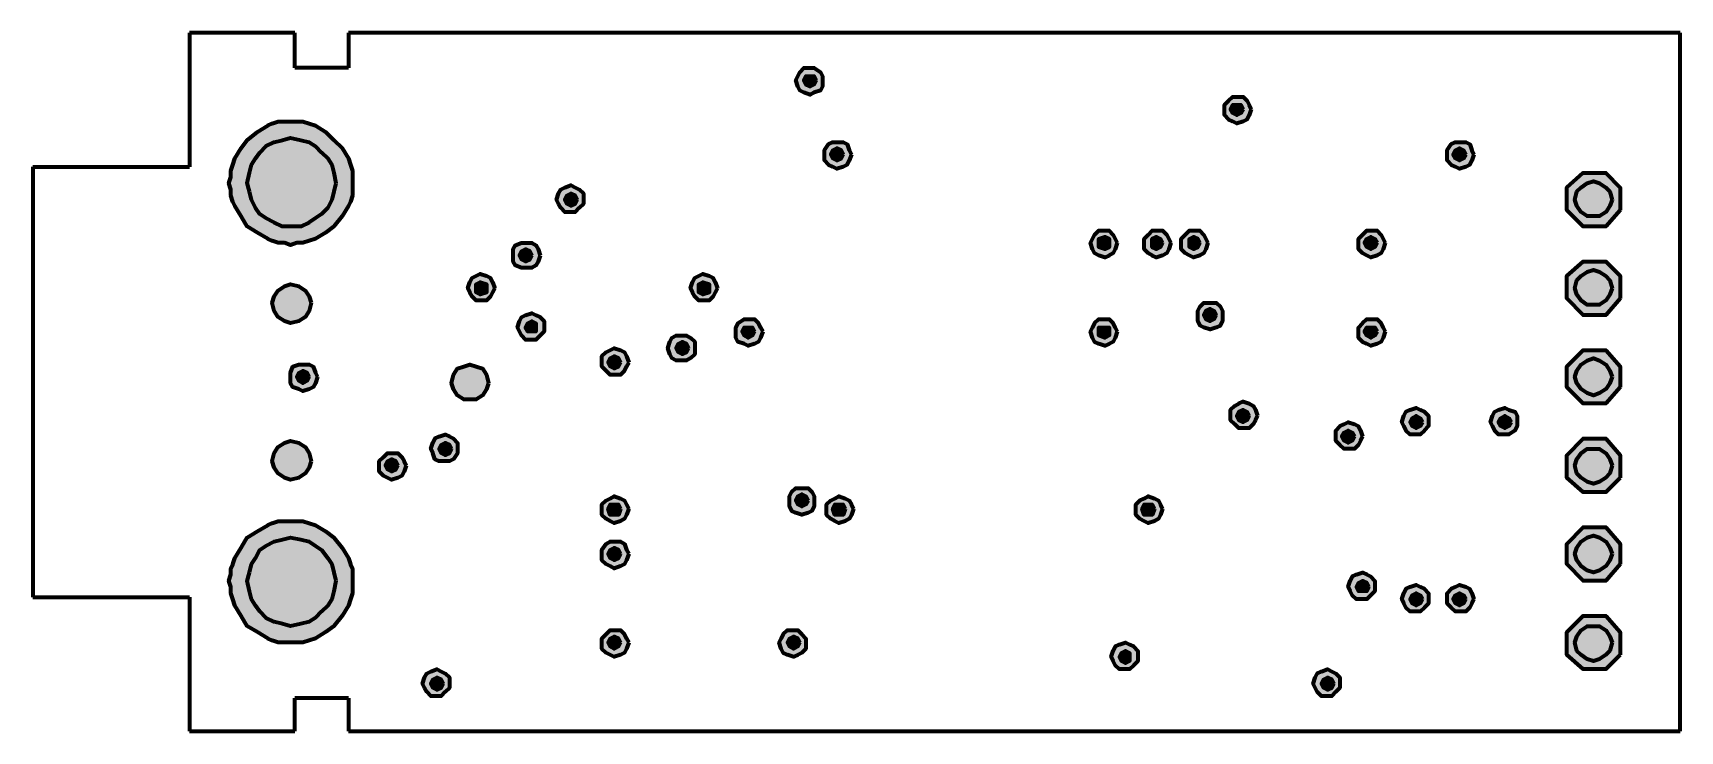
# Model space of a CAD drawing. Header units: inches. Extents: x 163.6 to 252.3, y 253.3 to 291.
import ezdxf

# ---------------------------------------------------------------- set-up
doc = ezdxf.new("R2010")
doc.units = ezdxf.units.IN
doc.header["$MEASUREMENT"] = 0
doc.layers.add('H', color=7, linetype='CONTINUOUS', lineweight=100)
doc.layers.add('P', color=250, linetype='CONTINUOUS', lineweight=100)

msp = doc.modelspace()

# ---------------------------------------------------------------- hatches: boundary and pattern name
at = {"layer": 'H', "linetype": 'Continuous'}
for color, points in [(0, [(206.111, 288.444), (206.111, 288.111), (206, 287.889), (205.667, 287.778), (205.444, 287.667), (205.111, 287.778), (204.889, 287.889), (204.778, 288.111), (204.667, 288.444), (204.778, 288.667), (204.889, 288.889), (205.111, 289.111), (205.444, 289.111), (205.667, 289.111), (206, 288.889), (206.111, 288.667)]), (7, [(205.778, 288.444), (205.667, 288.222), (205.444, 288.111), (205.222, 288.222), (205.111, 288.444), (205.222, 288.667), (205.444, 288.667), (205.667, 288.667)]), (0, [(229.222, 286.889), (229.111, 286.556), (229, 286.333), (228.778, 286.222), (228.444, 286.111), (228.222, 286.222), (228, 286.333), (227.778, 286.556), (227.778, 286.889), (227.778, 287.111), (228, 287.333), (228.222, 287.556), (228.444, 287.556), (228.778, 287.556), (229, 287.333), (229.111, 287.111)]), (7, [(228.778, 286.889), (228.667, 286.667), (228.444, 286.556), (228.222, 286.667), (228.111, 286.889), (228.222, 287.111), (228.444, 287.111), (228.667, 287.111)]), (0, [(180.778, 282.889), (180.778, 282.556), (180.778, 282.222), (180.667, 281.889), (180.556, 281.667), (180.222, 281.111), (179.778, 280.556), (179.333, 280.222), (178.778, 279.889), (178.444, 279.778), (178.111, 279.667), (177.778, 279.667), (177.444, 279.556), (177.111, 279.667), (176.778, 279.667), (176.444, 279.778), (176.222, 279.889), (175.667, 280.222), (175.111, 280.556), (174.778, 281.111), (174.444, 281.667), (174.333, 281.889), (174.222, 282.222), (174.222, 282.556), (174.111, 282.889), (174.222, 283.222), (174.222, 283.556), (174.333, 283.889), (174.444, 284.222), (174.778, 284.778), (175.111, 285.222), (175.667, 285.667), (176.222, 286), (176.444, 286.111), (176.778, 286.222), (177.111, 286.222), (177.444, 286.222), (177.778, 286.222), (178.111, 286.222), (178.444, 286.111), (178.778, 286), (179.333, 285.667), (179.778, 285.222), (180.222, 284.778), (180.556, 284.222), (180.667, 283.889), (180.778, 283.556), (180.778, 283.222)]), (7, [(179.889, 282.889), (179.778, 282.444), (179.667, 282), (179.444, 281.556), (179.111, 281.222), (178.778, 281), (178.444, 280.778), (178, 280.556), (177.444, 280.556), (177, 280.556), (176.556, 280.778), (176.111, 281), (175.778, 281.222), (175.556, 281.556), (175.333, 282), (175.222, 282.444), (175.111, 282.889), (175.222, 283.444), (175.333, 283.889), (175.556, 284.222), (175.778, 284.556), (176.111, 284.889), (176.556, 285.111), (177, 285.222), (177.444, 285.333), (178, 285.222), (178.444, 285.111), (178.778, 284.889), (179.111, 284.556), (179.444, 284.222), (179.667, 283.889), (179.778, 283.444)]), (0, [(207.667, 284.444), (207.556, 284.111), (207.444, 283.889), (207.222, 283.778), (206.889, 283.667), (206.667, 283.778), (206.444, 283.889), (206.222, 284.111), (206.222, 284.444), (206.222, 284.667), (206.444, 285), (206.667, 285.111), (206.889, 285.111), (207.222, 285.111), (207.444, 285), (207.556, 284.667)]), (0, [(241.222, 284.444), (241.111, 284.111), (241, 283.889), (240.778, 283.778), (240.444, 283.667), (240.222, 283.778), (240, 283.889), (239.778, 284.111), (239.778, 284.444), (239.778, 284.667), (240, 285), (240.222, 285.111), (240.444, 285.111), (240.778, 285.111), (241, 285), (241.111, 284.667)]), (7, [(207.222, 284.444), (207.111, 284.222), (206.889, 284.111), (206.667, 284.222), (206.556, 284.444), (206.667, 284.667), (206.889, 284.778), (207.111, 284.667)]), (7, [(240.778, 284.444), (240.667, 284.222), (240.444, 284.111), (240.222, 284.222), (240.111, 284.444), (240.222, 284.667), (240.444, 284.778), (240.667, 284.667)]), (0, [(249.111, 281.444), (248.333, 280.556), (247.111, 280.556), (246.222, 281.444), (246.222, 282.667), (247.111, 283.444), (248.333, 283.444), (249.111, 282.667)]), (0, [(193.222, 282), (193.222, 281.778), (193, 281.556), (192.778, 281.333), (192.556, 281.333), (192.222, 281.333), (192, 281.556), (191.889, 281.778), (191.778, 282), (191.889, 282.333), (192, 282.556), (192.222, 282.667), (192.556, 282.778), (192.778, 282.667), (193, 282.556), (193.222, 282.333)]), (7, [(192.889, 282), (192.778, 281.778), (192.556, 281.667), (192.333, 281.778), (192.222, 282), (192.333, 282.222), (192.556, 282.333), (192.778, 282.222)]), (7, [(248.667, 282), (248.556, 281.667), (248.333, 281.333), (248, 281.111), (247.667, 281.111), (247.333, 281.111), (247, 281.333), (246.778, 281.667), (246.667, 282), (246.778, 282.444), (247, 282.667), (247.333, 282.889), (247.667, 283), (248, 282.889), (248.333, 282.667), (248.556, 282.444)]), (0, [(190.889, 279), (190.778, 278.667), (190.667, 278.444), (190.444, 278.333), (190.111, 278.333), (189.889, 278.333), (189.556, 278.444), (189.444, 278.667), (189.444, 279), (189.444, 279.333), (189.556, 279.556), (189.889, 279.667), (190.111, 279.667), (190.444, 279.667), (190.667, 279.556), (190.778, 279.333)]), (0, [(222, 279.667), (221.889, 279.333), (221.778, 279.111), (221.556, 279), (221.333, 278.889), (221, 279), (220.778, 279.111), (220.667, 279.333), (220.556, 279.667), (220.667, 279.889), (220.778, 280.111), (221, 280.333), (221.333, 280.333), (221.556, 280.333), (221.778, 280.111), (221.889, 279.889)]), (7, [(221.556, 279.667), (221.556, 279.444), (221.333, 279.333), (221, 279.444), (221, 279.667), (221, 279.889), (221.333, 280), (221.556, 279.889)]), (0, [(224.889, 279.667), (224.778, 279.333), (224.667, 279.111), (224.444, 279), (224.111, 278.889), (223.889, 279), (223.667, 279.111), (223.444, 279.333), (223.444, 279.667), (223.444, 279.889), (223.667, 280.111), (223.889, 280.333), (224.111, 280.333), (224.444, 280.333), (224.667, 280.111), (224.778, 279.889)]), (7, [(224.444, 279.667), (224.333, 279.444), (224.111, 279.333), (223.889, 279.444), (223.889, 279.667), (223.889, 279.889), (224.111, 280), (224.333, 279.889)]), (0, [(226.889, 279.667), (226.778, 279.333), (226.667, 279.111), (226.444, 279), (226.111, 278.889), (225.889, 279), (225.667, 279.111), (225.444, 279.333), (225.444, 279.667), (225.444, 279.889), (225.667, 280.111), (225.889, 280.333), (226.111, 280.333), (226.444, 280.333), (226.667, 280.111), (226.778, 279.889)]), (7, [(226.444, 279.667), (226.333, 279.444), (226.111, 279.333), (225.889, 279.444), (225.889, 279.667), (225.889, 279.889), (226.111, 280), (226.333, 279.889)]), (0, [(236.444, 279.667), (236.333, 279.333), (236.222, 279.111), (236, 279), (235.667, 278.889), (235.444, 279), (235.222, 279.111), (235, 279.333), (235, 279.667), (235, 279.889), (235.222, 280.111), (235.444, 280.333), (235.667, 280.333), (236, 280.333), (236.222, 280.111), (236.333, 279.889)]), (7, [(236, 279.667), (235.889, 279.444), (235.667, 279.333), (235.444, 279.444), (235.333, 279.667), (235.444, 279.889), (235.667, 280), (235.889, 279.889)]), (7, [(190.444, 279), (190.333, 278.778), (190.111, 278.667), (189.889, 278.778), (189.778, 279), (189.889, 279.222), (190.111, 279.333), (190.333, 279.222)]), (0, [(188.444, 277.222), (188.333, 277), (188.222, 276.778), (188, 276.556), (187.667, 276.556), (187.444, 276.556), (187.222, 276.778), (187.111, 277), (187, 277.222), (187.111, 277.556), (187.222, 277.778), (187.444, 277.889), (187.667, 278), (188, 277.889), (188.222, 277.778), (188.333, 277.556)]), (0, [(200.444, 277.222), (200.333, 277), (200.222, 276.778), (200, 276.556), (199.667, 276.556), (199.444, 276.556), (199.222, 276.778), (199.111, 277), (199, 277.222), (199.111, 277.556), (199.222, 277.778), (199.444, 277.889), (199.667, 278), (200, 277.889), (200.222, 277.778), (200.333, 277.556)]), (0, [(249.111, 276.667), (248.333, 275.778), (247.111, 275.778), (246.222, 276.667), (246.222, 277.889), (247.111, 278.667), (248.333, 278.667), (249.111, 277.889)]), (7, [(248.667, 277.222), (248.556, 276.889), (248.333, 276.556), (248, 276.333), (247.667, 276.333), (247.333, 276.333), (247, 276.556), (246.778, 276.889), (246.667, 277.222), (246.778, 277.667), (247, 277.889), (247.333, 278.111), (247.667, 278.222), (248, 278.111), (248.333, 277.889), (248.556, 277.667)]), (7, [(178.556, 276.444), (178.444, 276), (178.222, 275.667), (177.889, 275.444), (177.444, 275.333), (177.111, 275.444), (176.778, 275.667), (176.556, 276), (176.444, 276.444), (176.556, 276.778), (176.778, 277.111), (177.111, 277.333), (177.444, 277.444), (177.889, 277.333), (178.222, 277.111), (178.444, 276.778)]), (7, [(188, 277.222), (188, 277), (187.667, 276.889), (187.444, 277), (187.444, 277.222), (187.444, 277.444), (187.667, 277.556), (188, 277.444)]), (7, [(200, 277.222), (200, 277), (199.667, 276.889), (199.444, 277), (199.444, 277.222), (199.444, 277.444), (199.667, 277.556), (200, 277.444)]), (0, [(227.667, 275.778), (227.667, 275.444), (227.556, 275.222), (227.333, 275.111), (227, 275), (226.667, 275.111), (226.444, 275.222), (226.333, 275.444), (226.333, 275.778), (226.333, 276), (226.444, 276.222), (226.667, 276.444), (227, 276.444), (227.333, 276.444), (227.556, 276.222), (227.667, 276)]), (7, [(227.333, 275.778), (227.222, 275.556), (227, 275.444), (226.778, 275.556), (226.667, 275.778), (226.778, 276), (227, 276.111), (227.222, 276)]), (0, [(191.111, 275.111), (191.111, 274.889), (190.889, 274.667), (190.667, 274.444), (190.444, 274.444), (190.111, 274.444), (189.889, 274.667), (189.778, 274.889), (189.667, 275.111), (189.778, 275.444), (189.889, 275.667), (190.111, 275.778), (190.444, 275.889), (190.667, 275.778), (190.889, 275.667), (191.111, 275.444)]), (7, [(190.667, 275.111), (190.667, 274.889), (190.444, 274.889), (190.222, 274.889), (190.111, 275.111), (190.222, 275.333), (190.444, 275.444), (190.667, 275.333)]), (0, [(202.889, 274.889), (202.778, 274.556), (202.667, 274.333), (202.444, 274.222), (202.111, 274.111), (201.889, 274.222), (201.556, 274.333), (201.444, 274.556), (201.444, 274.889), (201.444, 275.111), (201.556, 275.333), (201.889, 275.556), (202.111, 275.556), (202.444, 275.556), (202.667, 275.333), (202.778, 275.111)]), (0, [(222, 274.889), (221.889, 274.556), (221.778, 274.333), (221.556, 274.222), (221.333, 274.111), (221, 274.222), (220.778, 274.333), (220.667, 274.556), (220.556, 274.889), (220.667, 275.111), (220.778, 275.333), (221, 275.556), (221.333, 275.556), (221.556, 275.556), (221.778, 275.333), (221.889, 275.111)]), (0, [(236.444, 274.889), (236.333, 274.556), (236.222, 274.333), (236, 274.222), (235.667, 274.111), (235.444, 274.222), (235.222, 274.333), (235, 274.556), (235, 274.889), (235, 275.111), (235.222, 275.333), (235.444, 275.556), (235.667, 275.556), (236, 275.556), (236.222, 275.333), (236.333, 275.111)]), (0, [(199.222, 274), (199.222, 273.667), (199, 273.444), (198.778, 273.333), (198.556, 273.333), (198.222, 273.333), (198, 273.444), (197.889, 273.667), (197.778, 274), (197.889, 274.333), (198, 274.556), (198.222, 274.667), (198.556, 274.667), (198.778, 274.667), (199, 274.556), (199.222, 274.333)]), (7, [(198.889, 274), (198.778, 273.778), (198.556, 273.667), (198.333, 273.778), (198.222, 274), (198.333, 274.222), (198.556, 274.333), (198.778, 274.222)]), (7, [(202.444, 274.889), (202.333, 274.667), (202.111, 274.556), (201.889, 274.667), (201.778, 274.889), (201.889, 275.111), (202.111, 275.111), (202.333, 275.111)]), (7, [(221.556, 274.889), (221.556, 274.667), (221.333, 274.556), (221, 274.667), (221, 274.889), (221, 275.111), (221.333, 275.111), (221.556, 275.111)]), (7, [(236, 274.889), (235.889, 274.667), (235.667, 274.556), (235.444, 274.667), (235.333, 274.889), (235.444, 275.111), (235.667, 275.111), (235.889, 275.111)]), (0, [(195.667, 273.222), (195.556, 273), (195.444, 272.778), (195.222, 272.556), (194.889, 272.556), (194.667, 272.556), (194.444, 272.778), (194.222, 273), (194.222, 273.222), (194.222, 273.556), (194.444, 273.778), (194.667, 273.889), (194.889, 274), (195.222, 273.889), (195.444, 273.778), (195.556, 273.556)]), (7, [(195.222, 273.222), (195.111, 273), (194.889, 272.889), (194.667, 273), (194.556, 273.222), (194.667, 273.444), (194.889, 273.556), (195.111, 273.444)]), (0, [(249.111, 271.889), (248.333, 271), (247.111, 271), (246.222, 271.889), (246.222, 273), (247.111, 273.889), (248.333, 273.889), (249.111, 273)]), (7, [(248.667, 272.444), (248.556, 272.111), (248.333, 271.778), (248, 271.556), (247.667, 271.444), (247.333, 271.556), (247, 271.778), (246.778, 272.111), (246.667, 272.444), (246.778, 272.778), (247, 273.111), (247.333, 273.333), (247.667, 273.444), (248, 273.333), (248.333, 273.111), (248.556, 272.778)]), (0, [(178.889, 272.444), (178.778, 272.111), (178.667, 271.889), (178.444, 271.778), (178.111, 271.667), (177.889, 271.778), (177.556, 271.889), (177.444, 272.111), (177.444, 272.444), (177.444, 272.667), (177.556, 273), (177.889, 273.111), (178.111, 273.111), (178.444, 273.111), (178.667, 273), (178.778, 272.667)]), (7, [(178.444, 272.444), (178.333, 272.222), (178.111, 272.111), (177.889, 272.222), (177.778, 272.444), (177.889, 272.667), (178.111, 272.778), (178.333, 272.667)]), (7, [(188.111, 272.111), (188, 271.778), (187.778, 271.444), (187.444, 271.222), (187.111, 271.222), (186.778, 271.222), (186.444, 271.444), (186.222, 271.778), (186.111, 272.111), (186.222, 272.556), (186.444, 272.889), (186.778, 273), (187.111, 273.111), (187.444, 273), (187.778, 272.889), (188, 272.556)]), (0, [(229.556, 270.333), (229.444, 270.111), (229.333, 269.889), (229.111, 269.667), (228.778, 269.667), (228.556, 269.667), (228.333, 269.889), (228.111, 270.111), (228.111, 270.333), (228.111, 270.667), (228.333, 270.889), (228.556, 271), (228.778, 271.111), (229.111, 271), (229.333, 270.889), (229.444, 270.667)]), (0, [(238.778, 270), (238.778, 269.778), (238.556, 269.556), (238.333, 269.333), (238.111, 269.333), (237.778, 269.333), (237.556, 269.556), (237.444, 269.778), (237.333, 270), (237.444, 270.333), (237.556, 270.556), (237.778, 270.667), (238.111, 270.778), (238.333, 270.667), (238.556, 270.556), (238.778, 270.333)]), (0, [(243.556, 270), (243.556, 269.778), (243.444, 269.556), (243.111, 269.333), (242.889, 269.333), (242.556, 269.333), (242.333, 269.556), (242.222, 269.778), (242.111, 270), (242.222, 270.333), (242.333, 270.556), (242.556, 270.667), (242.889, 270.778), (243.111, 270.667), (243.444, 270.556), (243.556, 270.333)]), (7, [(229.111, 270.333), (229, 270.111), (228.778, 270), (228.556, 270.111), (228.444, 270.333), (228.556, 270.556), (228.778, 270.667), (229, 270.556)]), (0, [(235.222, 269.222), (235.111, 269), (235, 268.778), (234.778, 268.556), (234.444, 268.556), (234.222, 268.556), (234, 268.778), (233.778, 269), (233.778, 269.222), (233.778, 269.556), (234, 269.778), (234.222, 269.889), (234.444, 270), (234.778, 269.889), (235, 269.778), (235.111, 269.556)]), (7, [(238.444, 270), (238.333, 269.778), (238.111, 269.667), (237.889, 269.778), (237.778, 270), (237.889, 270.222), (238.111, 270.333), (238.333, 270.222)]), (7, [(243.222, 270), (243.111, 269.778), (242.889, 269.667), (242.667, 269.778), (242.556, 270), (242.667, 270.222), (242.889, 270.333), (243.111, 270.222)]), (7, [(178.556, 267.889), (178.444, 267.556), (178.222, 267.222), (177.889, 267), (177.444, 266.889), (177.111, 267), (176.778, 267.222), (176.556, 267.556), (176.444, 267.889), (176.556, 268.333), (176.778, 268.667), (177.111, 268.889), (177.444, 269), (177.889, 268.889), (178.222, 268.667), (178.444, 268.333)]), (0, [(186.444, 268.556), (186.444, 268.333), (186.222, 268), (186, 267.889), (185.778, 267.889), (185.444, 267.889), (185.222, 268), (185.111, 268.333), (185, 268.556), (185.111, 268.889), (185.222, 269.111), (185.444, 269.222), (185.778, 269.333), (186, 269.222), (186.222, 269.111), (186.444, 268.889)]), (7, [(234.778, 269.222), (234.667, 269), (234.444, 268.889), (234.222, 269), (234.111, 269.222), (234.222, 269.444), (234.444, 269.556), (234.667, 269.444)]), (0, [(249.111, 267), (248.333, 266.222), (247.111, 266.222), (246.222, 267), (246.222, 268.222), (247.111, 269.111), (248.333, 269.111), (249.111, 268.222)]), (0, [(183.667, 267.667), (183.556, 267.333), (183.444, 267.111), (183.222, 267), (182.889, 266.889), (182.667, 267), (182.444, 267.111), (182.222, 267.333), (182.222, 267.667), (182.222, 267.889), (182.444, 268.111), (182.667, 268.333), (182.889, 268.333), (183.222, 268.333), (183.444, 268.111), (183.556, 267.889)]), (7, [(186.111, 268.556), (186, 268.333), (185.778, 268.222), (185.556, 268.333), (185.444, 268.556), (185.556, 268.778), (185.778, 268.889), (186, 268.778)]), (7, [(248.667, 267.667), (248.556, 267.222), (248.333, 267), (248, 266.778), (247.667, 266.667), (247.333, 266.778), (247, 267), (246.778, 267.222), (246.667, 267.667), (246.778, 268), (247, 268.333), (247.333, 268.556), (247.667, 268.556), (248, 268.556), (248.333, 268.333), (248.556, 268)]), (7, [(183.222, 267.667), (183.111, 267.444), (182.889, 267.333), (182.667, 267.444), (182.556, 267.667), (182.667, 267.889), (182.889, 268), (183.111, 267.889)]), (0, [(205.667, 265.778), (205.667, 265.444), (205.556, 265.222), (205.333, 265.111), (205, 265), (204.667, 265.111), (204.444, 265.222), (204.333, 265.444), (204.333, 265.778), (204.333, 266), (204.444, 266.222), (204.667, 266.444), (205, 266.444), (205.333, 266.444), (205.556, 266.222), (205.667, 266)]), (0, [(195.667, 265.333), (195.556, 265), (195.444, 264.778), (195.222, 264.667), (194.889, 264.556), (194.667, 264.667), (194.444, 264.778), (194.222, 265), (194.222, 265.333), (194.222, 265.556), (194.444, 265.778), (194.667, 265.889), (194.889, 266), (195.222, 265.889), (195.444, 265.778), (195.556, 265.556)]), (7, [(195.222, 265.333), (195.111, 265), (194.889, 265), (194.667, 265), (194.556, 265.333), (194.667, 265.556), (194.889, 265.556), (195.111, 265.556)]), (7, [(205.333, 265.778), (205.222, 265.556), (205, 265.444), (204.778, 265.556), (204.667, 265.778), (204.778, 266), (205, 266.111), (205.222, 266)]), (0, [(207.778, 265.333), (207.667, 265), (207.556, 264.778), (207.333, 264.667), (207, 264.556), (206.778, 264.667), (206.556, 264.778), (206.333, 265), (206.333, 265.333), (206.333, 265.556), (206.556, 265.778), (206.778, 265.889), (207, 266), (207.333, 265.889), (207.556, 265.778), (207.667, 265.556)]), (7, [(207.333, 265.333), (207.222, 265), (207, 265), (206.778, 265), (206.667, 265.333), (206.778, 265.556), (207, 265.556), (207.222, 265.556)]), (0, [(224.444, 265.333), (224.333, 265), (224.222, 264.778), (224, 264.667), (223.667, 264.556), (223.444, 264.667), (223.222, 264.778), (223, 265), (223, 265.333), (223, 265.556), (223.222, 265.778), (223.444, 265.889), (223.667, 266), (224, 265.889), (224.222, 265.778), (224.333, 265.556)]), (7, [(224, 265.333), (223.889, 265), (223.667, 265), (223.444, 265), (223.333, 265.333), (223.444, 265.556), (223.667, 265.556), (223.889, 265.556)]), (0, [(180.778, 261.444), (180.778, 261.111), (180.778, 260.778), (180.667, 260.444), (180.556, 260.111), (180.222, 259.556), (179.778, 259), (179.333, 258.667), (178.778, 258.333), (178.444, 258.222), (178.111, 258.111), (177.778, 258.111), (177.444, 258.111), (177.111, 258.111), (176.778, 258.111), (176.444, 258.222), (176.222, 258.333), (175.667, 258.667), (175.111, 259), (174.778, 259.556), (174.444, 260.111), (174.333, 260.444), (174.222, 260.778), (174.222, 261.111), (174.111, 261.444), (174.222, 261.778), (174.222, 262.111), (174.333, 262.333), (174.444, 262.667), (174.778, 263.222), (175.111, 263.778), (175.667, 264.111), (176.222, 264.444), (176.444, 264.556), (176.778, 264.667), (177.111, 264.667), (177.444, 264.667), (177.778, 264.667), (178.111, 264.667), (178.444, 264.556), (178.778, 264.444), (179.333, 264.111), (179.778, 263.778), (180.222, 263.222), (180.556, 262.667), (180.667, 262.333), (180.778, 262.111), (180.778, 261.778)]), (7, [(179.889, 261.444), (179.778, 260.889), (179.667, 260.444), (179.444, 260.111), (179.111, 259.778), (178.778, 259.444), (178.444, 259.222), (178, 259.111), (177.444, 259), (177, 259.111), (176.556, 259.222), (176.111, 259.444), (175.778, 259.778), (175.556, 260.111), (175.333, 260.444), (175.222, 260.889), (175.111, 261.444), (175.222, 261.889), (175.333, 262.333), (175.556, 262.667), (175.778, 263.111), (176.111, 263.333), (176.556, 263.556), (177, 263.667), (177.444, 263.778), (178, 263.667), (178.444, 263.556), (178.778, 263.333), (179.111, 263.111), (179.444, 262.667), (179.667, 262.333), (179.778, 261.889)]), (0, [(249.111, 262.333), (248.333, 261.444), (247.111, 261.444), (246.222, 262.333), (246.222, 263.444), (247.111, 264.333), (248.333, 264.333), (249.111, 263.444)]), (7, [(248.667, 262.889), (248.556, 262.556), (248.333, 262.222), (248, 262), (247.667, 261.889), (247.333, 262), (247, 262.222), (246.778, 262.556), (246.667, 262.889), (246.778, 263.222), (247, 263.556), (247.333, 263.778), (247.667, 263.889), (248, 263.778), (248.333, 263.556), (248.556, 263.222)]), (0, [(195.667, 262.889), (195.556, 262.556), (195.444, 262.333), (195.222, 262.222), (194.889, 262.111), (194.667, 262.222), (194.444, 262.333), (194.222, 262.556), (194.222, 262.889), (194.222, 263.111), (194.444, 263.444), (194.667, 263.556), (194.889, 263.556), (195.222, 263.556), (195.444, 263.444), (195.556, 263.111)]), (7, [(195.222, 262.889), (195.111, 262.667), (194.889, 262.556), (194.667, 262.667), (194.556, 262.889), (194.667, 263.111), (194.889, 263.222), (195.111, 263.111)]), (0, [(235.889, 261.111), (235.889, 260.889), (235.667, 260.667), (235.444, 260.444), (235.222, 260.444), (234.889, 260.444), (234.667, 260.667), (234.556, 260.889), (234.444, 261.111), (234.556, 261.444), (234.667, 261.667), (234.889, 261.778), (235.222, 261.889), (235.444, 261.778), (235.667, 261.667), (235.889, 261.444)]), (7, [(235.556, 261.111), (235.444, 260.889), (235.222, 260.889), (235, 260.889), (234.889, 261.111), (235, 261.333), (235.222, 261.444), (235.444, 261.333)]), (0, [(238.778, 260.444), (238.778, 260.222), (238.556, 260), (238.333, 259.778), (238.111, 259.778), (237.778, 259.778), (237.556, 260), (237.444, 260.222), (237.333, 260.444), (237.444, 260.778), (237.556, 261), (237.778, 261.111), (238.111, 261.222), (238.333, 261.111), (238.556, 261), (238.778, 260.778)]), (0, [(241.222, 260.444), (241.111, 260.222), (241, 260), (240.778, 259.778), (240.444, 259.778), (240.222, 259.778), (240, 260), (239.778, 260.222), (239.778, 260.444), (239.778, 260.778), (240, 261), (240.222, 261.111), (240.444, 261.222), (240.778, 261.111), (241, 261), (241.111, 260.778)]), (7, [(238.444, 260.444), (238.333, 260.222), (238.111, 260.111), (237.889, 260.222), (237.778, 260.444), (237.889, 260.667), (238.111, 260.778), (238.333, 260.667)]), (7, [(240.778, 260.444), (240.667, 260.222), (240.444, 260.111), (240.222, 260.222), (240.111, 260.444), (240.222, 260.667), (240.444, 260.778), (240.667, 260.667)]), (0, [(249.111, 257.444), (248.333, 256.667), (247.111, 256.667), (246.222, 257.444), (246.222, 258.667), (247.111, 259.556), (248.333, 259.556), (249.111, 258.667)]), (0, [(195.667, 258.111), (195.556, 257.778), (195.444, 257.556), (195.222, 257.444), (194.889, 257.333), (194.667, 257.444), (194.444, 257.556), (194.222, 257.778), (194.222, 258.111), (194.222, 258.333), (194.444, 258.556), (194.667, 258.778), (194.889, 258.778), (195.222, 258.778), (195.444, 258.556), (195.556, 258.333)]), (7, [(195.222, 258.111), (195.111, 257.889), (194.889, 257.778), (194.667, 257.889), (194.556, 258.111), (194.667, 258.333), (194.889, 258.444), (195.111, 258.333)]), (0, [(205.222, 258.111), (205.222, 257.778), (205, 257.556), (204.778, 257.444), (204.556, 257.333), (204.222, 257.444), (204, 257.556), (203.889, 257.778), (203.778, 258.111), (203.889, 258.333), (204, 258.556), (204.222, 258.778), (204.556, 258.778), (204.778, 258.778), (205, 258.556), (205.222, 258.333)]), (7, [(204.889, 258.111), (204.778, 257.889), (204.556, 257.778), (204.333, 257.889), (204.222, 258.111), (204.333, 258.333), (204.556, 258.444), (204.778, 258.333)]), (7, [(248.667, 258.111), (248.556, 257.667), (248.333, 257.444), (248, 257.222), (247.667, 257.111), (247.333, 257.222), (247, 257.444), (246.778, 257.667), (246.667, 258.111), (246.778, 258.444), (247, 258.778), (247.333, 259), (247.667, 259), (248, 259), (248.333, 258.778), (248.556, 258.444)]), (0, [(223.111, 257.333), (223.111, 257.111), (222.889, 256.889), (222.667, 256.667), (222.444, 256.667), (222.111, 256.667), (221.889, 256.889), (221.778, 257.111), (221.667, 257.333), (221.778, 257.667), (221.889, 257.889), (222.111, 258), (222.444, 258.111), (222.667, 258), (222.889, 257.889), (223.111, 257.667)]), (7, [(222.667, 257.333), (222.667, 257.111), (222.444, 257), (222.222, 257.111), (222.111, 257.333), (222.222, 257.556), (222.444, 257.667), (222.667, 257.556)]), (0, [(186, 255.889), (186, 255.667), (185.778, 255.444), (185.556, 255.222), (185.333, 255.222), (185, 255.222), (184.778, 255.444), (184.667, 255.667), (184.556, 255.889), (184.667, 256.222), (184.778, 256.444), (185, 256.556), (185.333, 256.667), (185.556, 256.556), (185.778, 256.444), (186, 256.222)]), (0, [(234, 255.889), (234, 255.667), (233.778, 255.444), (233.556, 255.222), (233.333, 255.222), (233, 255.222), (232.778, 255.444), (232.667, 255.667), (232.556, 255.889), (232.667, 256.222), (232.778, 256.444), (233, 256.556), (233.333, 256.667), (233.556, 256.556), (233.778, 256.444), (234, 256.222)]), (7, [(185.667, 255.889), (185.556, 255.667), (185.333, 255.556), (185.111, 255.667), (185, 255.889), (185.111, 256.111), (185.333, 256.222), (185.556, 256.111)]), (7, [(233.667, 255.889), (233.556, 255.667), (233.333, 255.556), (233.111, 255.667), (233, 255.889), (233.111, 256.111), (233.333, 256.222), (233.556, 256.111)])]:
    msp.add_hatch(color=color, dxfattribs=at).paths.add_polyline_path(points)

# ---------------------------------------------------------------- linework, layer by layer
at = {"layer": 'P', "color": 0, "linetype": 'Continuous'}
for points in [[(177.667, 291), (172, 291)], [(172, 291), (172, 283.778)], [(177.667, 289.111), (177.667, 291)], [(252.333, 291), (180.556, 291)], [(180.556, 291), (180.556, 289.111)], [(252.333, 253.333), (252.333, 291)], [(180.556, 289.111), (177.667, 289.111)], [(206.111, 288.444), (206.111, 288.111), (206, 287.889), (205.667, 287.778), (205.444, 287.667), (205.111, 287.778), (204.889, 287.889), (204.778, 288.111), (204.667, 288.444), (204.778, 288.667), (204.889, 288.889), (205.111, 289.111), (205.444, 289.111), (205.667, 289.111), (206, 288.889), (206.111, 288.667), (206.111, 288.444)], [(205.778, 288.444), (205.667, 288.222), (205.444, 288.111), (205.222, 288.222), (205.111, 288.444), (205.222, 288.667), (205.444, 288.667), (205.667, 288.667), (205.778, 288.444)], [(229.222, 286.889), (229.111, 286.556), (229, 286.333), (228.778, 286.222), (228.444, 286.111), (228.222, 286.222), (228, 286.333), (227.778, 286.556), (227.778, 286.889), (227.778, 287.111), (228, 287.333), (228.222, 287.556), (228.444, 287.556), (228.778, 287.556), (229, 287.333), (229.111, 287.111), (229.222, 286.889)], [(228.778, 286.889), (228.667, 286.667), (228.444, 286.556), (228.222, 286.667), (228.111, 286.889), (228.222, 287.111), (228.444, 287.111), (228.667, 287.111), (228.778, 286.889)], [(180.778, 282.889), (180.778, 282.556), (180.778, 282.222), (180.667, 281.889), (180.556, 281.667), (180.222, 281.111), (179.778, 280.556), (179.333, 280.222), (178.778, 279.889), (178.444, 279.778), (178.111, 279.667), (177.778, 279.667), (177.444, 279.556), (177.111, 279.667), (176.778, 279.667), (176.444, 279.778), (176.222, 279.889), (175.667, 280.222), (175.111, 280.556), (174.778, 281.111), (174.444, 281.667), (174.333, 281.889), (174.222, 282.222), (174.222, 282.556), (174.111, 282.889), (174.222, 283.222), (174.222, 283.556), (174.333, 283.889), (174.444, 284.222), (174.778, 284.778), (175.111, 285.222), (175.667, 285.667), (176.222, 286), (176.444, 286.111), (176.778, 286.222), (177.111, 286.222), (177.444, 286.222), (177.778, 286.222), (178.111, 286.222), (178.444, 286.111), (178.778, 286), (179.333, 285.667), (179.778, 285.222), (180.222, 284.778), (180.556, 284.222), (180.667, 283.889), (180.778, 283.556), (180.778, 283.222), (180.778, 282.889)], [(179.889, 282.889), (179.778, 282.444), (179.667, 282), (179.444, 281.556), (179.111, 281.222), (178.778, 281), (178.444, 280.778), (178, 280.556), (177.444, 280.556), (177, 280.556), (176.556, 280.778), (176.111, 281), (175.778, 281.222), (175.556, 281.556), (175.333, 282), (175.222, 282.444), (175.111, 282.889), (175.222, 283.444), (175.333, 283.889), (175.556, 284.222), (175.778, 284.556), (176.111, 284.889), (176.556, 285.111), (177, 285.222), (177.444, 285.333), (178, 285.222), (178.444, 285.111), (178.778, 284.889), (179.111, 284.556), (179.444, 284.222), (179.667, 283.889), (179.778, 283.444), (179.889, 282.889)], [(207.667, 284.444), (207.556, 284.111), (207.444, 283.889), (207.222, 283.778), (206.889, 283.667), (206.667, 283.778), (206.444, 283.889), (206.222, 284.111), (206.222, 284.444), (206.222, 284.667), (206.444, 285), (206.667, 285.111), (206.889, 285.111), (207.222, 285.111), (207.444, 285), (207.556, 284.667), (207.667, 284.444)], [(241.222, 284.444), (241.111, 284.111), (241, 283.889), (240.778, 283.778), (240.444, 283.667), (240.222, 283.778), (240, 283.889), (239.778, 284.111), (239.778, 284.444), (239.778, 284.667), (240, 285), (240.222, 285.111), (240.444, 285.111), (240.778, 285.111), (241, 285), (241.111, 284.667), (241.222, 284.444)], [(207.222, 284.444), (207.111, 284.222), (206.889, 284.111), (206.667, 284.222), (206.556, 284.444), (206.667, 284.667), (206.889, 284.778), (207.111, 284.667), (207.222, 284.444)], [(240.778, 284.444), (240.667, 284.222), (240.444, 284.111), (240.222, 284.222), (240.111, 284.444), (240.222, 284.667), (240.444, 284.778), (240.667, 284.667), (240.778, 284.444)], [(163.556, 283.778), (163.556, 260.556)], [(163.556, 283.778), (172, 283.778)], [(249.111, 281.444), (248.333, 280.556), (247.111, 280.556), (246.222, 281.444), (246.222, 282.667), (247.111, 283.444), (248.333, 283.444), (249.111, 282.667), (249.111, 281.444)], [(193.222, 282), (193.222, 281.778), (193, 281.556), (192.778, 281.333), (192.556, 281.333), (192.222, 281.333), (192, 281.556), (191.889, 281.778), (191.778, 282), (191.889, 282.333), (192, 282.556), (192.222, 282.667), (192.556, 282.778), (192.778, 282.667), (193, 282.556), (193.222, 282.333), (193.222, 282)], [(192.889, 282), (192.778, 281.778), (192.556, 281.667), (192.333, 281.778), (192.222, 282), (192.333, 282.222), (192.556, 282.333), (192.778, 282.222), (192.889, 282)], [(248.667, 282), (248.556, 281.667), (248.333, 281.333), (248, 281.111), (247.667, 281.111), (247.333, 281.111), (247, 281.333), (246.778, 281.667), (246.667, 282), (246.778, 282.444), (247, 282.667), (247.333, 282.889), (247.667, 283), (248, 282.889), (248.333, 282.667), (248.556, 282.444), (248.667, 282)], [(190.889, 279), (190.778, 278.667), (190.667, 278.444), (190.444, 278.333), (190.111, 278.333), (189.889, 278.333), (189.556, 278.444), (189.444, 278.667), (189.444, 279), (189.444, 279.333), (189.556, 279.556), (189.889, 279.667), (190.111, 279.667), (190.444, 279.667), (190.667, 279.556), (190.778, 279.333), (190.889, 279)], [(222, 279.667), (221.889, 279.333), (221.778, 279.111), (221.556, 279), (221.333, 278.889), (221, 279), (220.778, 279.111), (220.667, 279.333), (220.556, 279.667), (220.667, 279.889), (220.778, 280.111), (221, 280.333), (221.333, 280.333), (221.556, 280.333), (221.778, 280.111), (221.889, 279.889), (222, 279.667)], [(221.556, 279.667), (221.556, 279.444), (221.333, 279.333), (221, 279.444), (221, 279.667), (221, 279.889), (221.333, 280), (221.556, 279.889), (221.556, 279.667)], [(224.889, 279.667), (224.778, 279.333), (224.667, 279.111), (224.444, 279), (224.111, 278.889), (223.889, 279), (223.667, 279.111), (223.444, 279.333), (223.444, 279.667), (223.444, 279.889), (223.667, 280.111), (223.889, 280.333), (224.111, 280.333), (224.444, 280.333), (224.667, 280.111), (224.778, 279.889), (224.889, 279.667)], [(224.444, 279.667), (224.333, 279.444), (224.111, 279.333), (223.889, 279.444), (223.889, 279.667), (223.889, 279.889), (224.111, 280), (224.333, 279.889), (224.444, 279.667)], [(226.889, 279.667), (226.778, 279.333), (226.667, 279.111), (226.444, 279), (226.111, 278.889), (225.889, 279), (225.667, 279.111), (225.444, 279.333), (225.444, 279.667), (225.444, 279.889), (225.667, 280.111), (225.889, 280.333), (226.111, 280.333), (226.444, 280.333), (226.667, 280.111), (226.778, 279.889), (226.889, 279.667)], [(226.444, 279.667), (226.333, 279.444), (226.111, 279.333), (225.889, 279.444), (225.889, 279.667), (225.889, 279.889), (226.111, 280), (226.333, 279.889), (226.444, 279.667)], [(236.444, 279.667), (236.333, 279.333), (236.222, 279.111), (236, 279), (235.667, 278.889), (235.444, 279), (235.222, 279.111), (235, 279.333), (235, 279.667), (235, 279.889), (235.222, 280.111), (235.444, 280.333), (235.667, 280.333), (236, 280.333), (236.222, 280.111), (236.333, 279.889), (236.444, 279.667)], [(236, 279.667), (235.889, 279.444), (235.667, 279.333), (235.444, 279.444), (235.333, 279.667), (235.444, 279.889), (235.667, 280), (235.889, 279.889), (236, 279.667)], [(190.444, 279), (190.333, 278.778), (190.111, 278.667), (189.889, 278.778), (189.778, 279), (189.889, 279.222), (190.111, 279.333), (190.333, 279.222), (190.444, 279)], [(188.444, 277.222), (188.333, 277), (188.222, 276.778), (188, 276.556), (187.667, 276.556), (187.444, 276.556), (187.222, 276.778), (187.111, 277), (187, 277.222), (187.111, 277.556), (187.222, 277.778), (187.444, 277.889), (187.667, 278), (188, 277.889), (188.222, 277.778), (188.333, 277.556), (188.444, 277.222)], [(200.444, 277.222), (200.333, 277), (200.222, 276.778), (200, 276.556), (199.667, 276.556), (199.444, 276.556), (199.222, 276.778), (199.111, 277), (199, 277.222), (199.111, 277.556), (199.222, 277.778), (199.444, 277.889), (199.667, 278), (200, 277.889), (200.222, 277.778), (200.333, 277.556), (200.444, 277.222)], [(249.111, 276.667), (248.333, 275.778), (247.111, 275.778), (246.222, 276.667), (246.222, 277.889), (247.111, 278.667), (248.333, 278.667), (249.111, 277.889), (249.111, 276.667)], [(248.667, 277.222), (248.556, 276.889), (248.333, 276.556), (248, 276.333), (247.667, 276.333), (247.333, 276.333), (247, 276.556), (246.778, 276.889), (246.667, 277.222), (246.778, 277.667), (247, 277.889), (247.333, 278.111), (247.667, 278.222), (248, 278.111), (248.333, 277.889), (248.556, 277.667), (248.667, 277.222)], [(178.556, 276.444), (178.444, 276), (178.222, 275.667), (177.889, 275.444), (177.444, 275.333), (177.111, 275.444), (176.778, 275.667), (176.556, 276), (176.444, 276.444), (176.556, 276.778), (176.778, 277.111), (177.111, 277.333), (177.444, 277.444), (177.889, 277.333), (178.222, 277.111), (178.444, 276.778), (178.556, 276.444)], [(178.556, 276.444), (178.444, 276), (178.222, 275.667), (177.889, 275.444), (177.444, 275.333), (177.111, 275.444), (176.778, 275.667), (176.556, 276), (176.444, 276.444), (176.556, 276.778), (176.778, 277.111), (177.111, 277.333), (177.444, 277.444), (177.889, 277.333), (178.222, 277.111), (178.444, 276.778), (178.556, 276.444)], [(188, 277.222), (188, 277), (187.667, 276.889), (187.444, 277), (187.444, 277.222), (187.444, 277.444), (187.667, 277.556), (188, 277.444), (188, 277.222)], [(200, 277.222), (200, 277), (199.667, 276.889), (199.444, 277), (199.444, 277.222), (199.444, 277.444), (199.667, 277.556), (200, 277.444), (200, 277.222)], [(227.667, 275.778), (227.667, 275.444), (227.556, 275.222), (227.333, 275.111), (227, 275), (226.667, 275.111), (226.444, 275.222), (226.333, 275.444), (226.333, 275.778), (226.333, 276), (226.444, 276.222), (226.667, 276.444), (227, 276.444), (227.333, 276.444), (227.556, 276.222), (227.667, 276), (227.667, 275.778)], [(227.333, 275.778), (227.222, 275.556), (227, 275.444), (226.778, 275.556), (226.667, 275.778), (226.778, 276), (227, 276.111), (227.222, 276), (227.333, 275.778)], [(191.111, 275.111), (191.111, 274.889), (190.889, 274.667), (190.667, 274.444), (190.444, 274.444), (190.111, 274.444), (189.889, 274.667), (189.778, 274.889), (189.667, 275.111), (189.778, 275.444), (189.889, 275.667), (190.111, 275.778), (190.444, 275.889), (190.667, 275.778), (190.889, 275.667), (191.111, 275.444), (191.111, 275.111)], [(190.667, 275.111), (190.667, 274.889), (190.444, 274.889), (190.222, 274.889), (190.111, 275.111), (190.222, 275.333), (190.444, 275.444), (190.667, 275.333), (190.667, 275.111)], [(202.889, 274.889), (202.778, 274.556), (202.667, 274.333), (202.444, 274.222), (202.111, 274.111), (201.889, 274.222), (201.556, 274.333), (201.444, 274.556), (201.444, 274.889), (201.444, 275.111), (201.556, 275.333), (201.889, 275.556), (202.111, 275.556), (202.444, 275.556), (202.667, 275.333), (202.778, 275.111), (202.889, 274.889)], [(222, 274.889), (221.889, 274.556), (221.778, 274.333), (221.556, 274.222), (221.333, 274.111), (221, 274.222), (220.778, 274.333), (220.667, 274.556), (220.556, 274.889), (220.667, 275.111), (220.778, 275.333), (221, 275.556), (221.333, 275.556), (221.556, 275.556), (221.778, 275.333), (221.889, 275.111), (222, 274.889)], [(236.444, 274.889), (236.333, 274.556), (236.222, 274.333), (236, 274.222), (235.667, 274.111), (235.444, 274.222), (235.222, 274.333), (235, 274.556), (235, 274.889), (235, 275.111), (235.222, 275.333), (235.444, 275.556), (235.667, 275.556), (236, 275.556), (236.222, 275.333), (236.333, 275.111), (236.444, 274.889)], [(199.222, 274), (199.222, 273.667), (199, 273.444), (198.778, 273.333), (198.556, 273.333), (198.222, 273.333), (198, 273.444), (197.889, 273.667), (197.778, 274), (197.889, 274.333), (198, 274.556), (198.222, 274.667), (198.556, 274.667), (198.778, 274.667), (199, 274.556), (199.222, 274.333), (199.222, 274)], [(198.889, 274), (198.778, 273.778), (198.556, 273.667), (198.333, 273.778), (198.222, 274), (198.333, 274.222), (198.556, 274.333), (198.778, 274.222), (198.889, 274)], [(202.444, 274.889), (202.333, 274.667), (202.111, 274.556), (201.889, 274.667), (201.778, 274.889), (201.889, 275.111), (202.111, 275.111), (202.333, 275.111), (202.444, 274.889)], [(221.556, 274.889), (221.556, 274.667), (221.333, 274.556), (221, 274.667), (221, 274.889), (221, 275.111), (221.333, 275.111), (221.556, 275.111), (221.556, 274.889)], [(236, 274.889), (235.889, 274.667), (235.667, 274.556), (235.444, 274.667), (235.333, 274.889), (235.444, 275.111), (235.667, 275.111), (235.889, 275.111), (236, 274.889)], [(195.667, 273.222), (195.556, 273), (195.444, 272.778), (195.222, 272.556), (194.889, 272.556), (194.667, 272.556), (194.444, 272.778), (194.222, 273), (194.222, 273.222), (194.222, 273.556), (194.444, 273.778), (194.667, 273.889), (194.889, 274), (195.222, 273.889), (195.444, 273.778), (195.556, 273.556), (195.667, 273.222)], [(195.222, 273.222), (195.111, 273), (194.889, 272.889), (194.667, 273), (194.556, 273.222), (194.667, 273.444), (194.889, 273.556), (195.111, 273.444), (195.222, 273.222)], [(249.111, 271.889), (248.333, 271), (247.111, 271), (246.222, 271.889), (246.222, 273), (247.111, 273.889), (248.333, 273.889), (249.111, 273), (249.111, 271.889)], [(248.667, 272.444), (248.556, 272.111), (248.333, 271.778), (248, 271.556), (247.667, 271.444), (247.333, 271.556), (247, 271.778), (246.778, 272.111), (246.667, 272.444), (246.778, 272.778), (247, 273.111), (247.333, 273.333), (247.667, 273.444), (248, 273.333), (248.333, 273.111), (248.556, 272.778), (248.667, 272.444)], [(178.889, 272.444), (178.778, 272.111), (178.667, 271.889), (178.444, 271.778), (178.111, 271.667), (177.889, 271.778), (177.556, 271.889), (177.444, 272.111), (177.444, 272.444), (177.444, 272.667), (177.556, 273), (177.889, 273.111), (178.111, 273.111), (178.444, 273.111), (178.667, 273), (178.778, 272.667), (178.889, 272.444)], [(178.444, 272.444), (178.333, 272.222), (178.111, 272.111), (177.889, 272.222), (177.778, 272.444), (177.889, 272.667), (178.111, 272.778), (178.333, 272.667), (178.444, 272.444)], [(188.111, 272.111), (188, 271.778), (187.778, 271.444), (187.444, 271.222), (187.111, 271.222), (186.778, 271.222), (186.444, 271.444), (186.222, 271.778), (186.111, 272.111), (186.222, 272.556), (186.444, 272.889), (186.778, 273), (187.111, 273.111), (187.444, 273), (187.778, 272.889), (188, 272.556), (188.111, 272.111)], [(188.111, 272.111), (188, 271.778), (187.778, 271.444), (187.444, 271.222), (187.111, 271.222), (186.778, 271.222), (186.444, 271.444), (186.222, 271.778), (186.111, 272.111), (186.222, 272.556), (186.444, 272.889), (186.778, 273), (187.111, 273.111), (187.444, 273), (187.778, 272.889), (188, 272.556), (188.111, 272.111)], [(229.556, 270.333), (229.444, 270.111), (229.333, 269.889), (229.111, 269.667), (228.778, 269.667), (228.556, 269.667), (228.333, 269.889), (228.111, 270.111), (228.111, 270.333), (228.111, 270.667), (228.333, 270.889), (228.556, 271), (228.778, 271.111), (229.111, 271), (229.333, 270.889), (229.444, 270.667), (229.556, 270.333)], [(238.778, 270), (238.778, 269.778), (238.556, 269.556), (238.333, 269.333), (238.111, 269.333), (237.778, 269.333), (237.556, 269.556), (237.444, 269.778), (237.333, 270), (237.444, 270.333), (237.556, 270.556), (237.778, 270.667), (238.111, 270.778), (238.333, 270.667), (238.556, 270.556), (238.778, 270.333), (238.778, 270)], [(243.556, 270), (243.556, 269.778), (243.444, 269.556), (243.111, 269.333), (242.889, 269.333), (242.556, 269.333), (242.333, 269.556), (242.222, 269.778), (242.111, 270), (242.222, 270.333), (242.333, 270.556), (242.556, 270.667), (242.889, 270.778), (243.111, 270.667), (243.444, 270.556), (243.556, 270.333), (243.556, 270)], [(229.111, 270.333), (229, 270.111), (228.778, 270), (228.556, 270.111), (228.444, 270.333), (228.556, 270.556), (228.778, 270.667), (229, 270.556), (229.111, 270.333)], [(235.222, 269.222), (235.111, 269), (235, 268.778), (234.778, 268.556), (234.444, 268.556), (234.222, 268.556), (234, 268.778), (233.778, 269), (233.778, 269.222), (233.778, 269.556), (234, 269.778), (234.222, 269.889), (234.444, 270), (234.778, 269.889), (235, 269.778), (235.111, 269.556), (235.222, 269.222)], [(238.444, 270), (238.333, 269.778), (238.111, 269.667), (237.889, 269.778), (237.778, 270), (237.889, 270.222), (238.111, 270.333), (238.333, 270.222), (238.444, 270)], [(243.222, 270), (243.111, 269.778), (242.889, 269.667), (242.667, 269.778), (242.556, 270), (242.667, 270.222), (242.889, 270.333), (243.111, 270.222), (243.222, 270)], [(178.556, 267.889), (178.444, 267.556), (178.222, 267.222), (177.889, 267), (177.444, 266.889), (177.111, 267), (176.778, 267.222), (176.556, 267.556), (176.444, 267.889), (176.556, 268.333), (176.778, 268.667), (177.111, 268.889), (177.444, 269), (177.889, 268.889), (178.222, 268.667), (178.444, 268.333), (178.556, 267.889)], [(178.556, 267.889), (178.444, 267.556), (178.222, 267.222), (177.889, 267), (177.444, 266.889), (177.111, 267), (176.778, 267.222), (176.556, 267.556), (176.444, 267.889), (176.556, 268.333), (176.778, 268.667), (177.111, 268.889), (177.444, 269), (177.889, 268.889), (178.222, 268.667), (178.444, 268.333), (178.556, 267.889)], [(186.444, 268.556), (186.444, 268.333), (186.222, 268), (186, 267.889), (185.778, 267.889), (185.444, 267.889), (185.222, 268), (185.111, 268.333), (185, 268.556), (185.111, 268.889), (185.222, 269.111), (185.444, 269.222), (185.778, 269.333), (186, 269.222), (186.222, 269.111), (186.444, 268.889), (186.444, 268.556)], [(234.778, 269.222), (234.667, 269), (234.444, 268.889), (234.222, 269), (234.111, 269.222), (234.222, 269.444), (234.444, 269.556), (234.667, 269.444), (234.778, 269.222)], [(249.111, 267), (248.333, 266.222), (247.111, 266.222), (246.222, 267), (246.222, 268.222), (247.111, 269.111), (248.333, 269.111), (249.111, 268.222), (249.111, 267)], [(183.667, 267.667), (183.556, 267.333), (183.444, 267.111), (183.222, 267), (182.889, 266.889), (182.667, 267), (182.444, 267.111), (182.222, 267.333), (182.222, 267.667), (182.222, 267.889), (182.444, 268.111), (182.667, 268.333), (182.889, 268.333), (183.222, 268.333), (183.444, 268.111), (183.556, 267.889), (183.667, 267.667)], [(186.111, 268.556), (186, 268.333), (185.778, 268.222), (185.556, 268.333), (185.444, 268.556), (185.556, 268.778), (185.778, 268.889), (186, 268.778), (186.111, 268.556)], [(248.667, 267.667), (248.556, 267.222), (248.333, 267), (248, 266.778), (247.667, 266.667), (247.333, 266.778), (247, 267), (246.778, 267.222), (246.667, 267.667), (246.778, 268), (247, 268.333), (247.333, 268.556), (247.667, 268.556), (248, 268.556), (248.333, 268.333), (248.556, 268), (248.667, 267.667)], [(183.222, 267.667), (183.111, 267.444), (182.889, 267.333), (182.667, 267.444), (182.556, 267.667), (182.667, 267.889), (182.889, 268), (183.111, 267.889), (183.222, 267.667)], [(205.667, 265.778), (205.667, 265.444), (205.556, 265.222), (205.333, 265.111), (205, 265), (204.667, 265.111), (204.444, 265.222), (204.333, 265.444), (204.333, 265.778), (204.333, 266), (204.444, 266.222), (204.667, 266.444), (205, 266.444), (205.333, 266.444), (205.556, 266.222), (205.667, 266), (205.667, 265.778)], [(195.667, 265.333), (195.556, 265), (195.444, 264.778), (195.222, 264.667), (194.889, 264.556), (194.667, 264.667), (194.444, 264.778), (194.222, 265), (194.222, 265.333), (194.222, 265.556), (194.444, 265.778), (194.667, 265.889), (194.889, 266), (195.222, 265.889), (195.444, 265.778), (195.556, 265.556), (195.667, 265.333)], [(195.222, 265.333), (195.111, 265), (194.889, 265), (194.667, 265), (194.556, 265.333), (194.667, 265.556), (194.889, 265.556), (195.111, 265.556), (195.222, 265.333)], [(205.333, 265.778), (205.222, 265.556), (205, 265.444), (204.778, 265.556), (204.667, 265.778), (204.778, 266), (205, 266.111), (205.222, 266), (205.333, 265.778)], [(207.778, 265.333), (207.667, 265), (207.556, 264.778), (207.333, 264.667), (207, 264.556), (206.778, 264.667), (206.556, 264.778), (206.333, 265), (206.333, 265.333), (206.333, 265.556), (206.556, 265.778), (206.778, 265.889), (207, 266), (207.333, 265.889), (207.556, 265.778), (207.667, 265.556), (207.778, 265.333)], [(207.333, 265.333), (207.222, 265), (207, 265), (206.778, 265), (206.667, 265.333), (206.778, 265.556), (207, 265.556), (207.222, 265.556), (207.333, 265.333)], [(224.444, 265.333), (224.333, 265), (224.222, 264.778), (224, 264.667), (223.667, 264.556), (223.444, 264.667), (223.222, 264.778), (223, 265), (223, 265.333), (223, 265.556), (223.222, 265.778), (223.444, 265.889), (223.667, 266), (224, 265.889), (224.222, 265.778), (224.333, 265.556), (224.444, 265.333)], [(224, 265.333), (223.889, 265), (223.667, 265), (223.444, 265), (223.333, 265.333), (223.444, 265.556), (223.667, 265.556), (223.889, 265.556), (224, 265.333)], [(180.778, 261.444), (180.778, 261.111), (180.778, 260.778), (180.667, 260.444), (180.556, 260.111), (180.222, 259.556), (179.778, 259), (179.333, 258.667), (178.778, 258.333), (178.444, 258.222), (178.111, 258.111), (177.778, 258.111), (177.444, 258.111), (177.111, 258.111), (176.778, 258.111), (176.444, 258.222), (176.222, 258.333), (175.667, 258.667), (175.111, 259), (174.778, 259.556), (174.444, 260.111), (174.333, 260.444), (174.222, 260.778), (174.222, 261.111), (174.111, 261.444), (174.222, 261.778), (174.222, 262.111), (174.333, 262.333), (174.444, 262.667), (174.778, 263.222), (175.111, 263.778), (175.667, 264.111), (176.222, 264.444), (176.444, 264.556), (176.778, 264.667), (177.111, 264.667), (177.444, 264.667), (177.778, 264.667), (178.111, 264.667), (178.444, 264.556), (178.778, 264.444), (179.333, 264.111), (179.778, 263.778), (180.222, 263.222), (180.556, 262.667), (180.667, 262.333), (180.778, 262.111), (180.778, 261.778), (180.778, 261.444)], [(179.889, 261.444), (179.778, 260.889), (179.667, 260.444), (179.444, 260.111), (179.111, 259.778), (178.778, 259.444), (178.444, 259.222), (178, 259.111), (177.444, 259), (177, 259.111), (176.556, 259.222), (176.111, 259.444), (175.778, 259.778), (175.556, 260.111), (175.333, 260.444), (175.222, 260.889), (175.111, 261.444), (175.222, 261.889), (175.333, 262.333), (175.556, 262.667), (175.778, 263.111), (176.111, 263.333), (176.556, 263.556), (177, 263.667), (177.444, 263.778), (178, 263.667), (178.444, 263.556), (178.778, 263.333), (179.111, 263.111), (179.444, 262.667), (179.667, 262.333), (179.778, 261.889), (179.889, 261.444)], [(249.111, 262.333), (248.333, 261.444), (247.111, 261.444), (246.222, 262.333), (246.222, 263.444), (247.111, 264.333), (248.333, 264.333), (249.111, 263.444), (249.111, 262.333)], [(248.667, 262.889), (248.556, 262.556), (248.333, 262.222), (248, 262), (247.667, 261.889), (247.333, 262), (247, 262.222), (246.778, 262.556), (246.667, 262.889), (246.778, 263.222), (247, 263.556), (247.333, 263.778), (247.667, 263.889), (248, 263.778), (248.333, 263.556), (248.556, 263.222), (248.667, 262.889)], [(195.667, 262.889), (195.556, 262.556), (195.444, 262.333), (195.222, 262.222), (194.889, 262.111), (194.667, 262.222), (194.444, 262.333), (194.222, 262.556), (194.222, 262.889), (194.222, 263.111), (194.444, 263.444), (194.667, 263.556), (194.889, 263.556), (195.222, 263.556), (195.444, 263.444), (195.556, 263.111), (195.667, 262.889)], [(195.222, 262.889), (195.111, 262.667), (194.889, 262.556), (194.667, 262.667), (194.556, 262.889), (194.667, 263.111), (194.889, 263.222), (195.111, 263.111), (195.222, 262.889)], [(235.889, 261.111), (235.889, 260.889), (235.667, 260.667), (235.444, 260.444), (235.222, 260.444), (234.889, 260.444), (234.667, 260.667), (234.556, 260.889), (234.444, 261.111), (234.556, 261.444), (234.667, 261.667), (234.889, 261.778), (235.222, 261.889), (235.444, 261.778), (235.667, 261.667), (235.889, 261.444), (235.889, 261.111)], [(235.556, 261.111), (235.444, 260.889), (235.222, 260.889), (235, 260.889), (234.889, 261.111), (235, 261.333), (235.222, 261.444), (235.444, 261.333), (235.556, 261.111)], [(238.778, 260.444), (238.778, 260.222), (238.556, 260), (238.333, 259.778), (238.111, 259.778), (237.778, 259.778), (237.556, 260), (237.444, 260.222), (237.333, 260.444), (237.444, 260.778), (237.556, 261), (237.778, 261.111), (238.111, 261.222), (238.333, 261.111), (238.556, 261), (238.778, 260.778), (238.778, 260.444)], [(241.222, 260.444), (241.111, 260.222), (241, 260), (240.778, 259.778), (240.444, 259.778), (240.222, 259.778), (240, 260), (239.778, 260.222), (239.778, 260.444), (239.778, 260.778), (240, 261), (240.222, 261.111), (240.444, 261.222), (240.778, 261.111), (241, 261), (241.111, 260.778), (241.222, 260.444)], [(163.556, 260.556), (172, 260.556)], [(172, 260.556), (172, 253.333)], [(238.444, 260.444), (238.333, 260.222), (238.111, 260.111), (237.889, 260.222), (237.778, 260.444), (237.889, 260.667), (238.111, 260.778), (238.333, 260.667), (238.444, 260.444)], [(240.778, 260.444), (240.667, 260.222), (240.444, 260.111), (240.222, 260.222), (240.111, 260.444), (240.222, 260.667), (240.444, 260.778), (240.667, 260.667), (240.778, 260.444)], [(249.111, 257.444), (248.333, 256.667), (247.111, 256.667), (246.222, 257.444), (246.222, 258.667), (247.111, 259.556), (248.333, 259.556), (249.111, 258.667), (249.111, 257.444)], [(195.667, 258.111), (195.556, 257.778), (195.444, 257.556), (195.222, 257.444), (194.889, 257.333), (194.667, 257.444), (194.444, 257.556), (194.222, 257.778), (194.222, 258.111), (194.222, 258.333), (194.444, 258.556), (194.667, 258.778), (194.889, 258.778), (195.222, 258.778), (195.444, 258.556), (195.556, 258.333), (195.667, 258.111)], [(195.222, 258.111), (195.111, 257.889), (194.889, 257.778), (194.667, 257.889), (194.556, 258.111), (194.667, 258.333), (194.889, 258.444), (195.111, 258.333), (195.222, 258.111)], [(205.222, 258.111), (205.222, 257.778), (205, 257.556), (204.778, 257.444), (204.556, 257.333), (204.222, 257.444), (204, 257.556), (203.889, 257.778), (203.778, 258.111), (203.889, 258.333), (204, 258.556), (204.222, 258.778), (204.556, 258.778), (204.778, 258.778), (205, 258.556), (205.222, 258.333), (205.222, 258.111)], [(204.889, 258.111), (204.778, 257.889), (204.556, 257.778), (204.333, 257.889), (204.222, 258.111), (204.333, 258.333), (204.556, 258.444), (204.778, 258.333), (204.889, 258.111)], [(248.667, 258.111), (248.556, 257.667), (248.333, 257.444), (248, 257.222), (247.667, 257.111), (247.333, 257.222), (247, 257.444), (246.778, 257.667), (246.667, 258.111), (246.778, 258.444), (247, 258.778), (247.333, 259), (247.667, 259), (248, 259), (248.333, 258.778), (248.556, 258.444), (248.667, 258.111)], [(223.111, 257.333), (223.111, 257.111), (222.889, 256.889), (222.667, 256.667), (222.444, 256.667), (222.111, 256.667), (221.889, 256.889), (221.778, 257.111), (221.667, 257.333), (221.778, 257.667), (221.889, 257.889), (222.111, 258), (222.444, 258.111), (222.667, 258), (222.889, 257.889), (223.111, 257.667), (223.111, 257.333)], [(222.667, 257.333), (222.667, 257.111), (222.444, 257), (222.222, 257.111), (222.111, 257.333), (222.222, 257.556), (222.444, 257.667), (222.667, 257.556), (222.667, 257.333)], [(186, 255.889), (186, 255.667), (185.778, 255.444), (185.556, 255.222), (185.333, 255.222), (185, 255.222), (184.778, 255.444), (184.667, 255.667), (184.556, 255.889), (184.667, 256.222), (184.778, 256.444), (185, 256.556), (185.333, 256.667), (185.556, 256.556), (185.778, 256.444), (186, 256.222), (186, 255.889)], [(234, 255.889), (234, 255.667), (233.778, 255.444), (233.556, 255.222), (233.333, 255.222), (233, 255.222), (232.778, 255.444), (232.667, 255.667), (232.556, 255.889), (232.667, 256.222), (232.778, 256.444), (233, 256.556), (233.333, 256.667), (233.556, 256.556), (233.778, 256.444), (234, 256.222), (234, 255.889)], [(185.667, 255.889), (185.556, 255.667), (185.333, 255.556), (185.111, 255.667), (185, 255.889), (185.111, 256.111), (185.333, 256.222), (185.556, 256.111), (185.667, 255.889)], [(233.667, 255.889), (233.556, 255.667), (233.333, 255.556), (233.111, 255.667), (233, 255.889), (233.111, 256.111), (233.333, 256.222), (233.556, 256.111), (233.667, 255.889)], [(180.556, 255.111), (177.667, 255.111)], [(177.667, 253.333), (177.667, 255.111)], [(180.556, 255.111), (180.556, 253.333)], [(172, 253.333), (177.667, 253.333)], [(180.556, 253.333), (252.333, 253.333)]]:
    msp.add_lwpolyline(points, dxfattribs=at)

doc.saveas('drawing.dxf')
